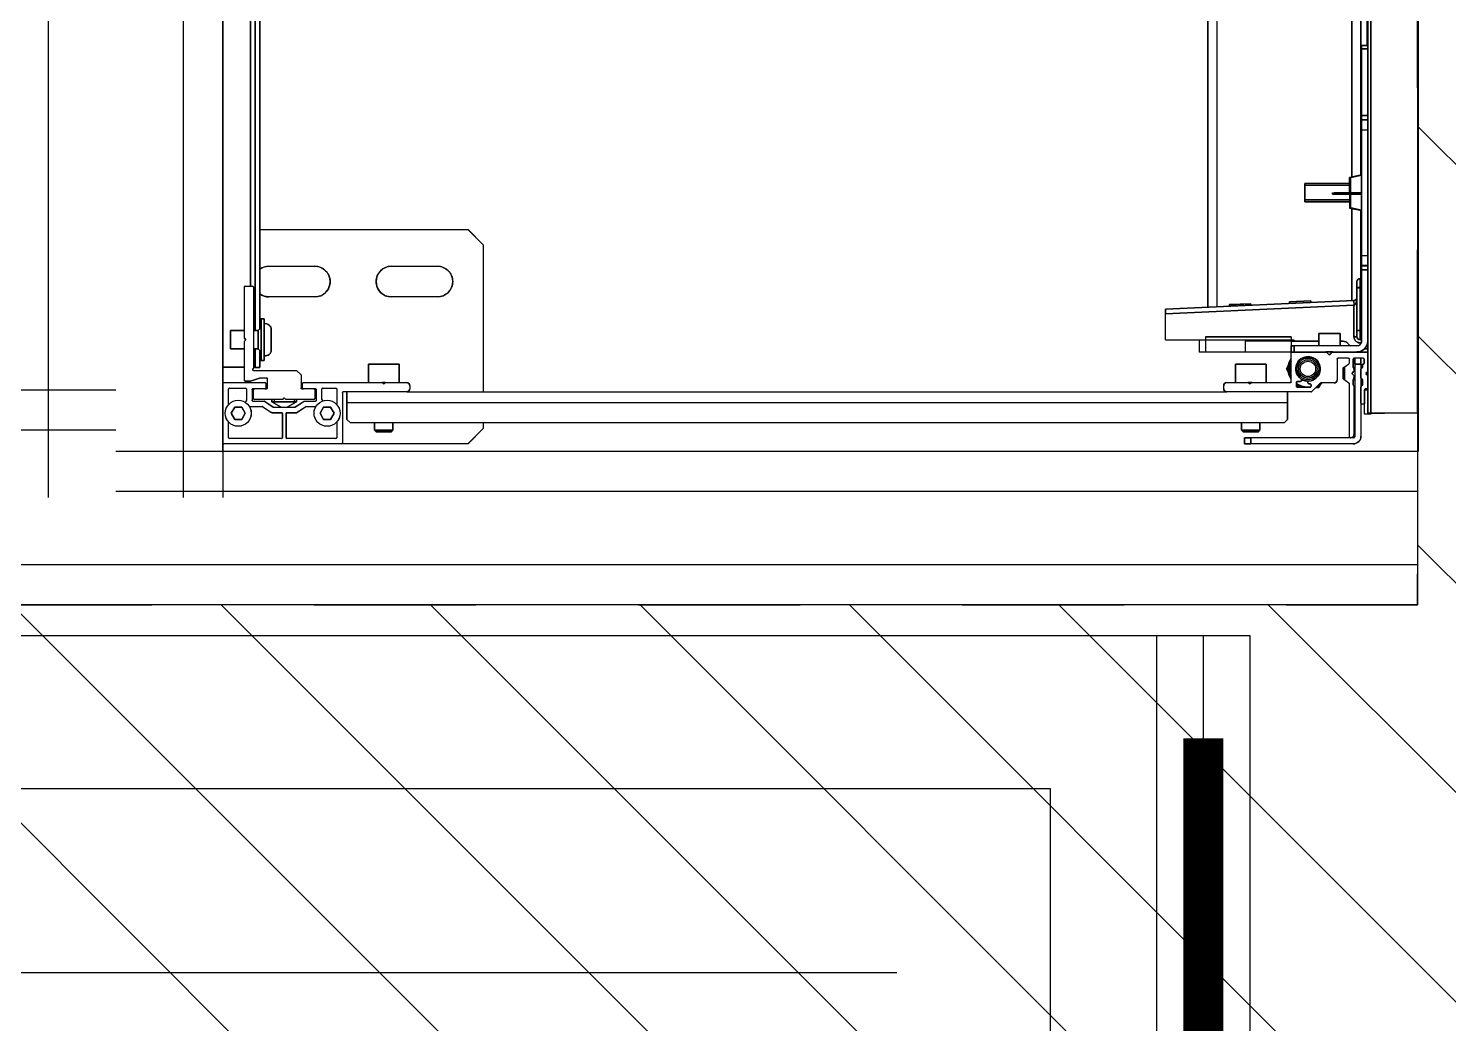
# Model space of a CAD drawing. Header units: centimetres. Extents: x -35664 to 50682, y -23001 to 23705.
# Drawn here: x 6848.62 to 6894.98, y 4381.72 to 4414.2 of the extents above; entities that cross this region are included whole.
import ezdxf

# ---------------------------------------------------------------- set-up
doc = ezdxf.new("R2010")
doc.units = ezdxf.units.CM
for name, pattern in [('ACAD_ISO02W100', [15, 12, -3]), ('Style de ligne -11', [0.347222, 0.20828, -0.138942]), ('VW-01', [0.41656, 0.20828, -0.20828])]:
    doc.linetypes.add(name, pattern=pattern)
for name, color, linetype in [('B aménagement intérieur', 252, 'Continuous'), ('B faience', 252, 'Style de ligne -11'), ('B GÈnÈral_Hatch', 252, 'Continuous'), ('B Général', 252, 'Continuous'), ('C ANNOTATIONS-prestations', 252, 'Continuous'), ('D SURFACES-shab', 252, 'Continuous'), ('F REMPLISSAGE-vert clair', 252, 'Continuous'), ('F REMPLISSAGE-vert foncé', 252, 'Continuous'), ('MTI900_Alu', 252, 'Continuous'), ('prlm-CHAUFF', 4, 'Continuous'), ('prlm-MOD', 64, 'Continuous')]:
    doc.layers.add(name, color=color, linetype=linetype)
doc.layers.add('prlm-ZEROPLOT', color=254, linetype='Continuous', plot=False)
doc.layers.get('prlm-CHAUFF').off()

# ---------------------------------------------------------------- blocks, each defined once
blk = doc.blocks.new('A 90.G 100_80')
at = {"layer": 'B Général', "linetype": 'Continuous'}
blk.add_line((48.52, 43.75), (48.52, -43.75), dxfattribs=at)
at = {"layer": 'B Général', "linetype": 'Continuous', "flags": 128}
blk.add_lwpolyline([(9.5, -45), (9.5, 45), (48.52, 45), (48.52, -45)], close=True, dxfattribs=at)
at = {"layer": 'C ANNOTATIONS-prestations'}
for p, q in [((46.87, 43.75), (46.87, -43.75)), ((46.97, -43.75), (46.97, 43.75)), ((9.5, 42.25), (9.5, -42.25)), ((10.55, 41.05), (10.55, -41.05)), ((10.7, 41), (10.7, -41)), ((10.4, 39.6), (10.4, -39.6)), ((46.35, -36.044), (46.35, 1.5)), ((46.65, 1.6), (46.65, -35.984)), ((46.85, 1.667), (46.85, -31.75)), ((41.65, -40.287), (41.65, 1.325)), ((41.95, -40.274), (41.95, 1.325)), ((46.67, -31.75), (46.67, -31.85)), ((46.87, -31.75), (46.67, -31.75)), ((46.67, -31.85), (46.67, -34.033)), ((46.67, -31.85), (46.87, -31.85)), ((46.87, -34.033), (46.67, -34.033)), ((46.67, -34.033), (46.67, -34.168)), ((46.67, -34.168), (46.67, -34.5)), ((46.67, -34.168), (46.87, -34.168)), ((46.67, -34.5), (46.67, -38.6)), ((46.67, -34.5), (46.87, -34.5)), ((46.32, -36.05), (46.67, -35.98)), ((46.32, -36.55), (46.32, -36.05)), ((44.82, -36.25), (44.82, -36.85)), ((44.82, -36.25), (46.32, -36.25)), ((46.32, -36.311), (44.82, -36.311)), ((45.911, -36.55), (45.775, -36.55)), ((45.775, -36.6), (45.775, -36.55)), ((45.911, -36.6), (45.775, -36.6)), ((46.67, -36.55), (45.911, -36.55)), ((45.911, -36.6), (45.911, -36.55)), ((46.67, -36.6), (45.911, -36.6)), ((46.32, -37.05), (46.32, -36.6)), ((46.32, -36.789), (44.82, -36.789)), ((46.32, -36.85), (44.82, -36.85)), ((46.67, -37.12), (46.32, -37.05)), ((46.35, -40.074), (46.35, -37.056)), ((46.65, -37.116), (46.65, -39.35)), ((10.7, -37.75), (17.5, -37.75)), ((17.5, -37.75), (18, -38.25)), ((18, -38.25), (18, -43.05)), ((46.67, -38.6), (46.67, -38.932)), ((46.67, -38.6), (46.87, -38.6)), ((46.67, -38.932), (46.67, -39.067)), ((46.87, -38.932), (46.67, -38.932)), ((11, -38.95), (12.5, -38.95)), ((15, -38.95), (16.5, -38.95)), ((46.67, -39.35), (46.62, -39.35)), ((46.62, -39.65), (46.62, -39.35)), ((46.67, -39.067), (46.67, -41.4)), ((46.67, -39.067), (46.87, -39.067)), ((10.2, -41.3), (10.2, -39.63)), ((10.23, -39.6), (10.47, -39.6)), ((10.5, -39.63), (10.5, -42.29)), ((46.52, -39.45), (46.52, -39.65)), ((46.52, -39.65), (46.52, -41.05)), ((46.62, -39.65), (46.52, -39.65)), ((46.62, -39.65), (46.67, -39.65)), ((46.62, -41.05), (46.62, -39.65)), ((12.5, -39.95), (11, -39.95)), ((16.5, -39.95), (15, -39.95)), ((46.413, -40.071), (40.27, -40.35)), ((40.27, -40.5), (46.42, -40.221)), ((43.056, -40.173), (42.354, -40.205)), ((42.357, -40.255), (42.354, -40.205)), ((43.056, -40.173), (43.058, -40.223)), ((45.018, -40.084), (44.316, -40.116)), ((44.319, -40.166), (44.316, -40.116)), ((45.018, -40.084), (45.02, -40.134)), ((46.425, -40.07), (46.413, -40.071)), ((46.413, -40.071), (46.42, -40.221)), ((46.42, -40.221), (46.425, -40.22)), ((46.42, -40.221), (46.42, -41.25)), ((10.7, -40.67), (10.75, -40.67)), ((10.75, -40.67), (10.75, -42.03)), ((10.75, -40.67), (10.85, -40.67)), ((10.85, -40.67), (10.85, -42.03)), ((40.27, -40.35), (40.27, -40.5)), ((40.27, -41.351), (40.27, -40.5)), ((9.75, -41.05), (9.75, -41.65)), ((9.75, -41.05), (10.2, -41.05)), ((10.5, -41.05), (10.65, -41.05)), ((10.65, -41.05), (10.75, -40.95)), ((10.65, -41.65), (10.65, -41.05)), ((11.08, -41.025), (11.08, -41.675)), ((41.57, -41.25), (44.37, -41.25)), ((41.57, -41.25), (41.57, -41.75)), ((44.37, -41.25), (44.37, -41.4)), ((45.27, -41.15), (45.97, -41.15)), ((45.27, -41.55), (45.27, -41.15)), ((45.97, -41.15), (45.97, -41.55)), ((46.42, -41.25), (46.52, -41.25)), ((46.52, -41.05), (46.52, -41.25)), ((46.62, -41.05), (46.52, -41.05)), ((46.67, -41.05), (46.62, -41.05)), ((46.62, -41.35), (46.62, -41.05)), ((10.2, -41.65), (9.75, -41.65)), ((10.25, -41.35), (10.2, -41.3)), ((10.2, -41.4), (10.25, -41.35)), ((10.2, -42.67), (10.2, -41.4)), ((10.65, -41.65), (10.5, -41.65)), ((10.55, -41.65), (10.55, -42.25)), ((10.75, -41.75), (10.65, -41.65)), ((10.7, -41.7), (10.7, -42.25)), ((44.47, -41.36), (40.27, -41.351)), ((41.37, -41.353), (41.37, -41.75)), ((42.87, -41.4), (42.87, -41.75)), ((44.37, -41.4), (42.87, -41.4)), ((44.37, -41.4), (44.37, -41.55)), ((44.37, -41.4), (45.27, -41.4)), ((44.37, -41.55), (44.37, -41.75)), ((44.47, -41.55), (44.37, -41.55)), ((44.472, -41.4), (44.47, -41.36)), ((46.52, -41.55), (44.47, -41.55)), ((44.47, -41.75), (44.47, -41.55)), ((45.97, -41.4), (46.067, -41.4)), ((46.62, -41.35), (46.67, -41.35)), ((46.765, -41.65), (46.87, -41.65)), ((10.75, -42.03), (10.7, -42.03)), ((10.85, -42.03), (10.75, -42.03)), ((14.25, -42.15), (15.25, -42.15)), ((14.25, -42.75), (14.25, -42.15)), ((15.25, -42.15), (15.25, -42.75)), ((41.37, -41.75), (41.57, -41.75)), ((41.57, -41.75), (42.87, -41.75)), ((42.55, -42.15), (43.55, -42.15)), ((42.55, -42.75), (42.55, -42.15)), ((42.87, -41.75), (44.37, -41.75)), ((43.55, -42.15), (43.55, -42.75)), ((44.37, -41.75), (44.4, -41.75)), ((44.37, -42.72), (44.37, -41.78)), ((44.4, -41.75), (45.508, -41.75)), ((45.114, -41.95), (44.726, -41.95)), ((45.732, -41.75), (45.508, -41.75)), ((45.529, -41.759), (45.599, -41.829)), ((45.641, -41.829), (45.711, -41.759)), ((45.732, -41.75), (46.84, -41.75)), ((45.87, -41.98), (45.87, -42.66)), ((46.24, -41.95), (45.9, -41.95)), ((46.133, -42.221), (46.257, -42.134)), ((46.27, -42.109), (46.27, -41.98)), ((46.4, -41.98), (46.4, -42.252)), ((46.72, -41.95), (46.43, -41.95)), ((46.45, -41.95), (46.45, -42.15)), ((46.45, -42.15), (46.45, -44.5)), ((46.45, -42.15), (46.65, -42.15)), ((46.65, -42.15), (46.65, -41.95)), ((46.65, -42.15), (46.65, -44.5)), ((46.7, -42.15), (46.7, -42.251)), ((46.72, -42.15), (46.7, -42.15)), ((46.75, -41.98), (46.75, -42.12)), ((46.84, -41.75), (46.87, -41.75)), ((9.5, -42.78), (9.5, -42.25)), ((10.2, -42.25), (9.5, -42.25)), ((10.695, -42.601), (10.405, -42.698)), ((10.55, -42.25), (10.5, -42.25)), ((10.5, -42.35), (11.9, -42.35)), ((10.55, -42.25), (10.7, -42.25)), ((10.92, -42.6), (10.705, -42.6)), ((10.95, -42.92), (10.95, -42.63)), ((11.9, -42.35), (12.05, -42.5)), ((12.05, -42.5), (12.05, -42.92)), ((44.278, -42.2), (44.22, -42.3)), ((44.22, -42.3), (44.278, -42.4)), ((46.07, -42.27), (46.09, -42.25)), ((46.07, -42.63), (46.07, -42.27)), ((46.07, -42.293), (46.12, -42.293)), ((46.07, -42.607), (46.12, -42.607)), ((46.09, -42.65), (46.07, -42.63)), ((46.09, -42.65), (46.09, -42.25)), ((46.09, -42.25), (46.12, -42.25)), ((46.12, -42.65), (46.09, -42.65)), ((46.12, -42.654), (46.12, -42.246)), ((46.371, -42.429), (46.411, -42.388)), ((46.411, -42.512), (46.371, -42.471)), ((46.4, -42.25), (46.45, -42.25)), ((46.4, -42.293), (46.45, -42.293)), ((46.4, -42.607), (46.45, -42.607)), ((46.45, -42.65), (46.4, -42.65)), ((46.42, -42.28), (46.42, -42.367)), ((46.42, -42.533), (46.42, -42.625)), ((46.65, -42.595), (46.65, -42.31)), ((46.661, -42.249), (46.7, -42.21)), ((46.661, -42.287), (46.661, -42.249)), ((46.661, -42.65), (46.661, -42.618)), ((46.7, -42.69), (46.661, -42.65)), ((46.821, -42.429), (46.87, -42.379)), ((46.87, -42.521), (46.821, -42.471)), ((46.835, -42.486), (46.835, -42.414)), ((9.5, -44.72), (9.5, -42.78)), ((9.53, -42.75), (10.87, -42.75)), ((9.68, -43.467), (9.68, -42.96)), ((9.71, -42.93), (10.24, -42.93)), ((10.395, -42.7), (10.23, -42.7)), ((10.27, -42.96), (10.27, -43.306)), ((10.45, -42.98), (10.45, -43.32)), ((10.87, -42.95), (10.48, -42.95)), ((10.5, -43.27), (10.5, -42.98)), ((10.87, -42.95), (10.92, -42.95)), ((10.9, -42.78), (10.9, -42.92)), ((12.08, -42.95), (12.13, -42.95)), ((12.1, -42.92), (12.1, -42.78)), ((12.13, -42.75), (14.7, -42.75)), ((12.52, -42.95), (12.13, -42.95)), ((12.5, -42.98), (12.5, -43.27)), ((12.55, -43.32), (12.55, -42.98)), ((12.73, -43.28), (12.73, -42.96)), ((12.76, -42.93), (13.19, -42.93)), ((13.22, -42.96), (13.22, -43.467)), ((13.4, -43.08), (13.4, -44.72)), ((15.5, -43.05), (13.43, -43.05)), ((13.55, -43.4), (13.55, -43.05)), ((14.7, -42.75), (14.729, -42.779)), ((14.7, -42.75), (14.8, -42.75)), ((14.771, -42.779), (14.8, -42.75)), ((14.8, -42.75), (15.5, -42.75)), ((15.5, -43.05), (42.27, -43.05)), ((15.6, -42.85), (15.6, -42.95)), ((42.17, -42.95), (42.17, -42.85)), ((42.27, -42.75), (42.958, -42.75)), ((45.028, -43.05), (42.27, -43.05)), ((42.958, -42.75), (43.082, -42.75)), ((42.979, -42.759), (42.999, -42.779)), ((43.041, -42.779), (43.061, -42.759)), ((43.082, -42.75), (44.34, -42.75)), ((44.25, -43.4), (44.25, -43.05)), ((44.54, -42.87), (44.54, -42.74)), ((44.54, -42.854), (44.566, -42.9)), ((44.57, -42.71), (44.68, -42.71)), ((44.99, -42.9), (44.57, -42.9)), ((44.71, -42.68), (44.71, -42.657)), ((44.92, -42.729), (44.92, -42.76)), ((44.95, -42.79), (44.99, -42.79)), ((45.02, -42.82), (45.02, -42.87)), ((45.321, -42.769), (45.049, -43.041)), ((45.184, -42.906), (45.27, -42.906)), ((45.27, -42.906), (45.328, -42.806)), ((45.77, -42.76), (45.342, -42.76)), ((46.257, -42.766), (46.133, -42.679)), ((46.27, -44.52), (46.27, -42.791)), ((46.4, -42.827), (46.4, -42.653)), ((46.42, -42.855), (46.42, -44.45)), ((46.65, -43.42), (46.65, -42.885)), ((46.7, -42.654), (46.7, -42.826)), ((46.77, -42.98), (46.77, -43.42)), ((46.77, -43.78), (46.77, -42.98)), ((46.77, -42.98), (46.87, -42.98)), ((46.84, -42.95), (46.8, -42.95)), ((9.885, -43.55), (9.769, -43.75)), ((10.115, -43.55), (9.885, -43.55)), ((10.231, -43.75), (10.115, -43.55)), ((10.364, -43.53), (10.786, -43.53)), ((10.48, -43.35), (10.841, -43.35)), ((11.45, -43.3), (10.53, -43.3)), ((10.803, -43.535), (11.088, -43.725)), ((10.858, -43.355), (11.142, -43.545)), ((11.1, -43.377), (11.1, -43.3)), ((11.1, -43.377), (11.9, -43.377)), ((11.4, -43.55), (11.1, -43.377)), ((11.159, -43.55), (11.841, -43.55)), ((11.177, -43.3), (11.177, -43.421)), ((11.45, -43.3), (11.5, -43.25)), ((11.5, -43.25), (11.55, -43.3)), ((12.47, -43.3), (11.55, -43.3)), ((11.9, -43.377), (11.6, -43.55)), ((11.823, -43.3), (11.823, -43.421)), ((11.858, -43.545), (12.15, -43.35)), ((11.9, -43.3), (11.9, -43.377)), ((11.904, -43.73), (12.197, -43.535)), ((12.15, -43.35), (12.52, -43.35)), ((12.214, -43.53), (12.536, -43.53)), ((12.785, -43.55), (12.669, -43.75)), ((13.015, -43.55), (12.785, -43.55)), ((13.131, -43.75), (13.015, -43.55)), ((13.55, -43.4), (44.25, -43.4)), ((13.55, -43.95), (13.55, -43.4)), ((44.25, -43.95), (44.25, -43.4)), ((46.74, -43.45), (46.68, -43.45)), ((9.68, -44.54), (9.68, -44.033)), ((9.769, -43.75), (9.885, -43.95)), ((9.885, -43.95), (10.115, -43.95)), ((10.115, -43.95), (10.231, -43.75)), ((11.105, -43.73), (11.41, -43.73)), ((11.44, -44.54), (11.44, -43.76)), ((11.56, -43.76), (11.56, -44.54)), ((11.59, -43.73), (11.904, -43.73)), ((12.669, -43.75), (12.785, -43.95)), ((12.785, -43.95), (13.015, -43.95)), ((13.015, -43.95), (13.131, -43.75)), ((13.22, -44.033), (13.22, -44.54)), ((13.65, -44.05), (13.55, -43.95)), ((44.25, -43.95), (44.15, -44.05)), ((46.97, -43.78), (46.77, -43.78)), ((46.87, -43.75), (46.97, -43.75)), ((46.97, -43.75), (46.97, -43.78)), ((47.42, -43.75), (46.97, -43.75)), ((48.52, -43.75), (47.42, -43.75)), ((13.65, -44.05), (44.15, -44.05)), ((14.45, -44.3), (14.45, -44.05)), ((14.45, -44.3), (15.05, -44.3)), ((14.5, -44.35), (14.45, -44.3)), ((15, -44.35), (14.5, -44.35)), ((15.05, -44.3), (15, -44.35)), ((15.05, -44.05), (15.05, -44.3)), ((18, -44.25), (17.5, -44.75)), ((18, -44.05), (18, -44.25)), ((42.75, -44.3), (42.75, -44.05)), ((42.75, -44.3), (43.35, -44.3)), ((42.8, -44.35), (42.75, -44.3)), ((43.3, -44.35), (42.8, -44.35)), ((43.35, -44.3), (43.3, -44.35)), ((43.35, -44.05), (43.35, -44.3)), ((9.5, -44.75), (9.5, -44.72)), ((9.53, -44.75), (9.5, -44.75)), ((13.37, -44.75), (9.53, -44.75)), ((11.41, -44.57), (9.71, -44.57)), ((13.19, -44.57), (11.59, -44.57)), ((17.5, -44.75), (13.37, -44.75)), ((43.05, -44.55), (42.85, -44.55)), ((42.85, -44.55), (42.85, -44.75)), ((42.85, -44.75), (43.05, -44.75)), ((46.4, -44.55), (43.05, -44.55)), ((43.05, -44.75), (43.05, -44.55)), ((46.4, -44.75), (43.05, -44.75)), ((46.32, -44.55), (46.3, -44.55))]:
    blk.add_line(p, q, dxfattribs=at)
at = {"layer": 'C ANNOTATIONS-prestations', "flags": 128}
for points in [[(10.7, -39.05, -0.080612), (10.842, -38.976, -0.080612), (11, -38.95)], [(12.5, -38.95, -0.414214), (13, -39.45, -0.414214), (12.5, -39.95)], [(15, -39.95, -0.414214), (14.5, -39.45, -0.414214), (15, -38.95)], [(16.5, -38.95, -0.414214), (17, -39.45, -0.414214), (16.5, -39.95)], [(46.52, -39.45, -0.198912), (46.549, -39.379, -0.198912), (46.62, -39.35)], [(10.2, -39.63, -0.198912), (10.209, -39.609, -0.198912), (10.23, -39.6)], [(10.47, -39.6, -0.198912), (10.491, -39.609, -0.198912), (10.5, -39.63)], [(11, -39.95, -0.080612), (10.842, -39.924, -0.080612), (10.7, -39.85)], [(46.52, -39.97, -0.193016), (46.492, -40.039, -0.193016), (46.425, -40.07)], [(10.85, -40.827, -0.218554), (11.01, -40.873, -0.218554), (11.08, -41.025)], [(10.85, -40.826, -0.003145), (10.853, -40.826, -0.003145), (10.855, -40.826)], [(46.663, -41.445, -0.227222), (46.495, -41.406, -0.227222), (46.42, -41.25)], [(46.62, -41.35, -0.198912), (46.549, -41.321, -0.198912), (46.52, -41.25)], [(11.08, -41.675, -0.218554), (11.01, -41.827, -0.218554), (10.85, -41.873)], [(46.067, -41.4, -0.109774), (46.151, -41.419, -0.109774), (46.22, -41.472)], [(46.302, -41.55, -0.028434), (46.259, -41.513, -0.028434), (46.22, -41.472)], [(46.87, -41.4, -0.198912), (46.767, -41.647, -0.198912), (46.52, -41.75)], [(46.67, -41.4, -0.198912), (46.626, -41.506, -0.198912), (46.52, -41.55)], [(10.855, -41.873, -0.003145), (10.853, -41.874, -0.003145), (10.85, -41.874)], [(44.37, -42.646, -0.14145), (44.27, -42.3, -0.14145), (44.37, -41.954)], [(44.37, -42.54, -0.103148), (44.32, -42.3, -0.103148), (44.37, -42.06)], [(44.37, -41.78, -0.198912), (44.379, -41.759, -0.198912), (44.4, -41.75)], [(44.697, -42.632, -0.366532), (44.556, -42.134, -0.366532), (45.023, -41.913, -0.366532), (45.318, -42.338, -0.366532), (44.948, -42.699)], [(45.508, -41.75, -0.098491), (45.519, -41.752, -0.098491), (45.529, -41.759)], [(45.641, -41.829, -0.198912), (45.62, -41.837, -0.198912), (45.599, -41.829)], [(45.711, -41.759, -0.098491), (45.721, -41.752, -0.098491), (45.732, -41.75)], [(45.87, -41.98, -0.198912), (45.879, -41.959, -0.198912), (45.9, -41.95)], [(46.24, -41.95, -0.198912), (46.261, -41.959, -0.198912), (46.27, -41.98)], [(46.27, -42.109, -0.120588), (46.267, -42.123, -0.120588), (46.257, -42.134)], [(46.4, -41.98, -0.198912), (46.409, -41.959, -0.198912), (46.43, -41.95)], [(46.72, -41.95, -0.198912), (46.741, -41.959, -0.198912), (46.75, -41.98)], [(46.75, -42.12, -0.198912), (46.741, -42.141, -0.198912), (46.72, -42.15)], [(46.84, -41.75, -0.198912), (46.861, -41.759, -0.198912), (46.87, -41.78)], [(10.5, -42.35, -0.414214), (10.47, -42.32, -0.414214), (10.5, -42.29)], [(10.695, -42.601, -0.040241), (10.7, -42.6, -0.040241), (10.705, -42.6)], [(10.92, -42.6, -0.198912), (10.941, -42.609, -0.198912), (10.95, -42.63)], [(44.697, -42.632, -0.122946), (44.706, -42.643, -0.122946), (44.71, -42.657)], [(44.92, -42.7, -0.074153), (44.803, -42.683, -0.074153), (44.697, -42.632)], [(46.12, -42.246, -0.120588), (46.123, -42.232, -0.120588), (46.133, -42.221)], [(46.371, -42.471, -0.198912), (46.362, -42.45, -0.198912), (46.371, -42.429)], [(46.42, -42.28, -0.155096), (46.406, -42.269, -0.155096), (46.4, -42.252)], [(46.4, -42.653, -0.155096), (46.406, -42.636, -0.155096), (46.42, -42.625)], [(46.42, -42.367, -0.098491), (46.418, -42.378, -0.098491), (46.411, -42.388)], [(46.411, -42.512, -0.098491), (46.418, -42.522, -0.098491), (46.42, -42.533)], [(46.661, -42.249, -0.013224), (46.655, -42.25, -0.013224), (46.65, -42.25)], [(46.65, -42.31, -0.17724), (46.657, -42.291, -0.17724), (46.675, -42.28)], [(46.675, -42.625, -0.17724), (46.657, -42.614, -0.17724), (46.65, -42.595)], [(46.65, -42.65, -0.013224), (46.655, -42.65, -0.013224), (46.661, -42.65)], [(46.7, -42.251, -0.17724), (46.693, -42.27, -0.17724), (46.675, -42.28)], [(46.675, -42.625, -0.17724), (46.693, -42.635, -0.17724), (46.7, -42.654)], [(46.821, -42.471, -0.198912), (46.812, -42.45, -0.198912), (46.821, -42.429)], [(9.5, -42.78, -0.198912), (9.509, -42.759, -0.198912), (9.53, -42.75)], [(9.68, -42.96, -0.198912), (9.689, -42.939, -0.198912), (9.71, -42.93)], [(10.23, -42.7, -0.198912), (10.209, -42.691, -0.198912), (10.2, -42.67)], [(10.24, -42.93, -0.198912), (10.261, -42.939, -0.198912), (10.27, -42.96)], [(10.405, -42.698, -0.040241), (10.4, -42.7, -0.040241), (10.395, -42.7)], [(10.45, -42.98, -0.198912), (10.459, -42.959, -0.198912), (10.48, -42.95)], [(10.5, -42.98, -0.198912), (10.509, -42.959, -0.198912), (10.53, -42.95)], [(10.87, -42.75, -0.198912), (10.891, -42.759, -0.198912), (10.9, -42.78)], [(10.9, -42.92, -0.198912), (10.891, -42.941, -0.198912), (10.87, -42.95)], [(10.95, -42.92, -0.198912), (10.941, -42.941, -0.198912), (10.92, -42.95)], [(12.08, -42.95, -0.198912), (12.059, -42.941, -0.198912), (12.05, -42.92)], [(12.1, -42.78, -0.198912), (12.109, -42.759, -0.198912), (12.13, -42.75)], [(12.13, -42.95, -0.198912), (12.109, -42.941, -0.198912), (12.1, -42.92)], [(12.47, -42.95, -0.198912), (12.491, -42.959, -0.198912), (12.5, -42.98)], [(12.52, -42.95, -0.198912), (12.541, -42.959, -0.198912), (12.55, -42.98)], [(12.73, -42.96, -0.198912), (12.739, -42.939, -0.198912), (12.76, -42.93)], [(13.19, -42.93, -0.198912), (13.211, -42.939, -0.198912), (13.22, -42.96)], [(13.4, -43.08, -0.198912), (13.409, -43.059, -0.198912), (13.43, -43.05)], [(14.771, -42.779, -0.198912), (14.75, -42.787, -0.198912), (14.729, -42.779)], [(15.5, -42.75, -0.198912), (15.571, -42.779, -0.198912), (15.6, -42.85)], [(15.6, -42.95, -0.198912), (15.571, -43.021, -0.198912), (15.5, -43.05)], [(42.17, -42.85, -0.198912), (42.199, -42.779, -0.198912), (42.27, -42.75)], [(42.27, -43.05, -0.198912), (42.199, -43.021, -0.198912), (42.17, -42.95)], [(42.958, -42.75, -0.098491), (42.969, -42.752, -0.098491), (42.979, -42.759)], [(43.041, -42.779, -0.198912), (43.02, -42.787, -0.198912), (42.999, -42.779)], [(43.061, -42.759, -0.098491), (43.071, -42.752, -0.098491), (43.082, -42.75)], [(44.37, -42.72, -0.198912), (44.361, -42.741, -0.198912), (44.34, -42.75)], [(44.54, -42.74, -0.198912), (44.549, -42.719, -0.198912), (44.57, -42.71)], [(44.92, -42.9, -0.085942), (44.718, -42.865, -0.085942), (44.54, -42.764)], [(44.67, -42.9, -0.02871), (44.603, -42.867, -0.02871), (44.54, -42.827)], [(44.57, -42.9, -0.198912), (44.549, -42.891, -0.198912), (44.54, -42.87)], [(44.71, -42.68, -0.198912), (44.701, -42.701, -0.198912), (44.68, -42.71)], [(44.92, -42.729, -0.189855), (44.928, -42.708, -0.189855), (44.948, -42.699)], [(44.948, -42.699, -0.008728), (44.934, -42.7, -0.008728), (44.92, -42.7)], [(44.95, -42.79, -0.198912), (44.929, -42.781, -0.198912), (44.92, -42.76)], [(45.009, -42.893, -0.018566), (44.965, -42.898, -0.018566), (44.92, -42.9)], [(44.99, -42.79, -0.198912), (45.011, -42.799, -0.198912), (45.02, -42.82)], [(45.02, -42.87, -0.198912), (45.011, -42.891, -0.198912), (44.99, -42.9)], [(45.049, -43.041, -0.098491), (45.039, -43.048, -0.098491), (45.028, -43.05)], [(45.379, -42.76, -0.041018), (45.298, -42.829, -0.041018), (45.207, -42.883)], [(45.321, -42.769, -0.098491), (45.331, -42.762, -0.098491), (45.342, -42.76)], [(45.87, -42.66, -0.198912), (45.841, -42.731, -0.198912), (45.77, -42.76)], [(46.133, -42.679, -0.120588), (46.123, -42.668, -0.120588), (46.12, -42.654)], [(46.257, -42.766, -0.120588), (46.267, -42.777, -0.120588), (46.27, -42.791)], [(46.42, -42.855, -0.155096), (46.406, -42.844, -0.155096), (46.4, -42.827)], [(46.65, -42.885, -0.17724), (46.657, -42.866, -0.17724), (46.675, -42.855)], [(46.7, -42.826, -0.17724), (46.693, -42.845, -0.17724), (46.675, -42.855)], [(46.77, -42.98, -0.198912), (46.779, -42.959, -0.198912), (46.8, -42.95)], [(46.87, -42.92, -0.198912), (46.861, -42.941, -0.198912), (46.84, -42.95)], [(9.68, -43.47, -0.01196), (9.68, -43.469, -0.01196), (9.68, -43.467)], [(10.27, -43.306, -0.123554), (10.258, -43.354, -0.123554), (10.225, -43.39)], [(10.48, -43.35, -0.198912), (10.459, -43.341, -0.198912), (10.45, -43.32)], [(10.53, -43.3, -0.198912), (10.509, -43.291, -0.198912), (10.5, -43.27)], [(10.786, -43.53, -0.073633), (10.795, -43.531, -0.073633), (10.803, -43.535)], [(10.841, -43.35, -0.073633), (10.85, -43.351, -0.073633), (10.858, -43.355)], [(11.159, -43.55, -0.073633), (11.15, -43.549, -0.073633), (11.142, -43.545)], [(11.858, -43.545, -0.073633), (11.85, -43.549, -0.073633), (11.841, -43.55)], [(12.197, -43.535, -0.073633), (12.205, -43.531, -0.073633), (12.214, -43.53)], [(12.5, -43.27, -0.198912), (12.491, -43.291, -0.198912), (12.47, -43.3)], [(12.55, -43.32, -0.198912), (12.541, -43.341, -0.198912), (12.52, -43.35)], [(12.758, -43.349, -0.095961), (12.737, -43.317, -0.095961), (12.73, -43.28)], [(13.22, -43.467, -0.01196), (13.22, -43.469, -0.01196), (13.22, -43.47)], [(46.68, -43.45, -0.198912), (46.659, -43.441, -0.198912), (46.65, -43.42)], [(46.77, -43.42, -0.198912), (46.761, -43.441, -0.198912), (46.74, -43.45)], [(9.68, -44.033, -0.01196), (9.68, -44.031, -0.01196), (9.68, -44.03)], [(11.105, -43.73, -0.073633), (11.096, -43.729, -0.073633), (11.088, -43.725)], [(11.41, -43.73, -0.198912), (11.431, -43.739, -0.198912), (11.44, -43.76)], [(11.56, -43.76, -0.198912), (11.569, -43.739, -0.198912), (11.59, -43.73)], [(13.22, -44.03, -0.01196), (13.22, -44.031, -0.01196), (13.22, -44.033)], [(46.42, -44.45, -0.198912), (46.391, -44.521, -0.198912), (46.32, -44.55)], [(46.65, -44.5, -0.198912), (46.577, -44.677, -0.198912), (46.4, -44.75)], [(46.45, -44.5, -0.198912), (46.435, -44.535, -0.198912), (46.4, -44.55)], [(9.53, -44.75, -0.198912), (9.509, -44.741, -0.198912), (9.5, -44.72)], [(9.71, -44.57, -0.198912), (9.689, -44.561, -0.198912), (9.68, -44.54)], [(11.44, -44.54, -0.198912), (11.431, -44.561, -0.198912), (11.41, -44.57)], [(11.59, -44.57, -0.198912), (11.569, -44.561, -0.198912), (11.56, -44.54)], [(13.22, -44.54, -0.198912), (13.211, -44.561, -0.198912), (13.19, -44.57)], [(13.4, -44.72, -0.198912), (13.391, -44.741, -0.198912), (13.37, -44.75)], [(46.3, -44.55, -0.198912), (46.279, -44.541, -0.198912), (46.27, -44.52)]]:
    blk.add_lwpolyline(points, format="xyb", dxfattribs=at)
at = {"layer": 'C ANNOTATIONS-prestations'}
for centre, radius in [((44.92, -42.3), 0.35), ((44.92, -42.3), 0.3), ((44.92, -42.3), 0.25), ((10, -43.75), 0.425), ((12.9, -43.75), 0.425)]:
    blk.add_circle(centre, radius, dxfattribs=at)
for points, knots in [([(46.425, -40.22), (46.423, -40.181), (46.422, -40.129), (46.422, -40.102), (46.422, -40.083), (46.423, -40.074), (46.424, -40.072), (46.424, -40.07), (46.424, -40.07), (46.424, -40.07), (46.425, -40.07)], [0, 0, 0, 1, 2, 3, 4, 5, 6, 7, 7, 8, 8, 8]), ([(46.52, -39.97), (46.52, -40.004), (46.513, -40.068), (46.501, -40.117), (46.491, -40.146), (46.48, -40.171), (46.467, -40.191), (46.457, -40.203), (46.447, -40.212), (46.433, -40.219), (46.426, -40.22), (46.425, -40.22), (46.425, -40.22)], [0, 0, 0, 1, 2, 3, 4, 5, 6, 7, 8, 9, 9, 10, 10, 10])]:
    blk.add_open_spline(points, degree=2, knots=knots, dxfattribs=at)
blk = doc.blocks.new('A 90.Bac douche 80.80')
at = {"layer": 'B faience', "lineweight": 18, "flags": 128}
blk.add_lwpolyline([(-41, -40), (40, -40), (40, 41)], dxfattribs=at)
at = {"layer": 'B Général', "linetype": 'Continuous'}
blk.add_line((24.464, -28), (-31, -28), dxfattribs=at)
at = {"layer": 'B Général', "linetype": 'Continuous', "flags": 128}
for points in [[(-41, 41), (39, 41), (39, -39), (-41, -39)], [(-36, 36), (34, 36), (34, -34), (-36, -34)]]:
    blk.add_lwpolyline(points, close=True, dxfattribs=at)
blk = doc.blocks.new('A 90.T4 A13_A14 Haut (2D)')
at = {"layer": 'B GÈnÈral_Hatch', "linetype": 'Continuous'}
h = blk.add_hatch(dxfattribs=at)
h.set_pattern_fill('F_P__SOFFITE', color=256, style=0, pattern_type=2)
h.set_pattern_definition([(45, (0, 0.2205), (-3.52778, 3.30729), [])])
h.paths.add_polyline_path([(-122.301, 43.444), (-122.301, 288.444), (-396.91, 288.444), (-396.91, 193.444), (-308.91, 193.444), (-308.91, 98.444), (-202.301, 98.444), (-202.301, 43.444)])
at = {"layer": 'B Général', "linetype": 'Continuous'}
for p, q in [((-351.41, 193.444), (-396.91, 193.444)), ((-308.909, 193.444), (-351.41, 193.444)), ((-308.909, 193.444), (-308.909, 188.444)), ((-347.91, 93.444), (-347.91, 189.944)), ((-308.909, 188.444), (-351.41, 188.444)), ((-351.41, 186.444), (-396.91, 186.444))]:
    blk.add_line(p, q, dxfattribs=at)
at = {"layer": 'B Général', "linetype": 'VW-01', "ltscale": 25.4, "flags": 128}
blk.add_lwpolyline([(-122.301, 43.444), (-122.301, 288.444), (-396.91, 288.444), (-396.91, 193.444), (-308.91, 193.444), (-308.91, 98.444), (-202.301, 98.444), (-202.301, 43.444)], close=True, dxfattribs=at)
at = {"layer": 'D SURFACES-shab', "lineweight": 18, "flags": 128}
blk.add_lwpolyline([(-122.301, 43.444), (-122.301, 288.444), (-396.91, 288.444), (-396.91, 193.444), (-308.91, 193.444), (-308.91, 98.444), (-202.301, 98.444), (-202.301, 43.444)], close=True, dxfattribs=at)
at = {"layer": 'F REMPLISSAGE-vert clair'}
for p, q in [((-351.41, 192.144), (-396.91, 192.144)), ((-308.909, 192.144), (-351.41, 192.144)), ((-353.61, 99.144), (-353.61, 189.944)), ((-308.909, 189.744), (-351.41, 189.744)), ((-349.21, 94.744), (-349.21, 189.944)), ((-351.41, 187.744), (-396.91, 187.744))]:
    blk.add_line(p, q, dxfattribs=at)
at = {"layer": 'F REMPLISSAGE-vert foncé', "linetype": 'Continuous'}
for p, q in [((-351.41, 193.444), (-396.91, 193.444)), ((-308.909, 193.444), (-351.41, 193.444)), ((-347.91, 93.444), (-347.91, 189.944)), ((-308.909, 188.444), (-351.41, 188.444)), ((-351.41, 186.444), (-396.91, 186.444))]:
    blk.add_line(p, q, dxfattribs=at)
at = {"layer": 'F REMPLISSAGE-vert foncé'}
for p, q in [((-351.41, 192.144), (-396.91, 192.144)), ((-308.909, 192.144), (-351.41, 192.144)), ((-353.61, 99.144), (-353.61, 189.944)), ((-308.909, 189.744), (-351.41, 189.744)), ((-349.21, 94.744), (-349.21, 189.944)), ((-351.41, 187.744), (-396.91, 187.744))]:
    blk.add_line(p, q, dxfattribs=at)
at = {"layer": 'B aménagement intérieur', "xscale": -1, "rotation": 179.9999609465269}
blk.add_blockref('A 90.G 100_80', (-357.41, 143.444), dxfattribs=at)
at = {"layer": 'B Général', "xscale": -1}
blk.add_blockref('A 90.Bac douche 80.80', (-356.91, 233.444), dxfattribs=at)
blk = doc.blocks.new('xi.dchrob')
at = {"layer": 'prlm-ZEROPLOT', "color": 253, "linetype": 'ACAD_ISO02W100', "ltscale": 5}
for radius in [180, 120]:
    blk.add_circle((13.375, 0), radius, dxfattribs=at)
blk = doc.blocks.new('A 90.MTI900_Alu_390')
at = {"layer": 'MTI900_Alu', "color": 1, "linetype": 'Continuous'}
for p, q in [((-4.475, 0), (-4.472, 0)), ((-4.475, -0.003), (-4.475, 0)), ((-4.472, 0), (-4.278, 0)), ((-4.278, 0), (-4.225, 0)), ((-4.225, 0), (4.225, 0)), ((-4.225, -0.07), (-4.225, 0)), ((-4.475, -0.387), (-4.475, -0.003)), ((-4.457, -0.191), (-4.457, -0.021)), ((-4.454, -0.018), (-4.4033, -0.018)), ((-4.395, -0.0385), (-4.375, -0.0269)), ((-4.395, -0.0615), (-4.395, -0.0385)), ((-4.375, -0.0269), (-4.355, -0.0385)), ((-4.355, -0.0385), (-4.355, -0.0615)), ((-4.3467, -0.018), (-4.296, -0.018)), ((-4.293, -0.021), (-4.293, -0.074)), ((-4.275, -0.003), (-4.275, -0.137)), ((-4.165, -0.025), (-4.105, -0.025)), ((-4.165, -0.025), (-4.165, -0.07)), ((-4.105, -0.07), (-4.105, -0.025)), ((-4.375, -0.0731), (-4.395, -0.0615)), ((-4.355, -0.0615), (-4.375, -0.0731)), ((-4.353, -0.0864), (-4.353, -0.1286)), ((-4.296, -0.077), (-4.3306, -0.077)), ((-4.27, -0.073), (-4.27, -0.0895)), ((-4.2698, -0.0905), (-4.2602, -0.1195)), ((-4.267, -0.07), (-4.14, -0.07)), ((-4.135, -0.075), (-4.14, -0.07)), ((-4.13, -0.07), (-4.135, -0.075)), ((-4.13, -0.07), (-3.963, -0.07)), ((-3.96, -0.073), (-3.96, -0.097)), ((-3.96, -0.09), (3.96, -0.09)), ((-4.3535, -0.1303), (-4.3725, -0.1588)), ((-4.3355, -0.1358), (-4.3545, -0.1642)), ((-4.335, -0.098), (-4.335, -0.1341)), ((-4.298, -0.095), (-4.332, -0.095)), ((-4.33, -0.195), (-4.33, -0.103)), ((-4.327, -0.1), (-4.298, -0.1)), ((-4.295, -0.137), (-4.295, -0.098)), ((-4.295, -0.137), (-4.295, -0.142)), ((-4.26, -0.142), (-4.26, -0.1205)), ((-4.235, -0.1), (-4.235, -0.24)), ((-3.963, -0.1), (-4.229, -0.1)), ((-4.225, -0.105), (-4.225, -0.1)), ((-4.225, -0.105), (-4.165, -0.105)), ((-4.225, -0.105), (-4.225, -0.12)), ((-4.225, -0.12), (-4.17, -0.12)), ((-4.203, -0.12), (-4.203, -0.125)), ((-4.203, -0.125), (-4.067, -0.125)), ((-4.203, -0.125), (-4.203, -0.135)), ((-4.203, -0.135), (-4.067, -0.135)), ((-4.165, -0.115), (-4.175, -0.125)), ((-4.165, -0.1), (-4.165, -0.115)), ((-4.105, -0.115), (-4.165, -0.115)), ((-4.105, -0.115), (-4.105, -0.1)), ((-4.105, -0.105), (4.105, -0.105)), ((-4.095, -0.125), (-4.105, -0.115)), ((-4.1, -0.12), (4.1, -0.12)), ((-4.067, -0.125), (-4.067, -0.12)), ((-4.067, -0.135), (-4.067, -0.125)), ((-3.775, -0.12), (-3.775, -0.8)), ((-4.373, -0.1605), (-4.373, -0.191)), ((-4.3377, -0.16), (-4.355, -0.19)), ((-4.355, -0.1659), (-4.355, -0.2341)), ((-4.33, -0.1677), (-4.3421, -0.1677)), ((-4.3377, -0.24), (-4.3377, -0.16)), ((-4.33, -0.16), (-4.3377, -0.16)), ((-4.278, -0.14), (-4.292, -0.14)), ((-4.292, -0.145), (-4.263, -0.145)), ((-4.1675, -0.158), (-4.1025, -0.158)), ((-3.995, -0.3), (-3.995, -0.15)), ((-3.895, -0.15), (-3.895, -0.3)), ((-4.457, -0.369), (-4.457, -0.209)), ((-4.376, -0.194), (-4.454, -0.194)), ((-4.454, -0.206), (-4.376, -0.206)), ((-4.373, -0.209), (-4.373, -0.2404)), ((-4.355, -0.21), (-4.3377, -0.24)), ((-4.325, -0.2), (-4.33, -0.195)), ((-4.33, -0.205), (-4.325, -0.2)), ((-4.33, -0.297), (-4.33, -0.205)), ((-4.373, -0.2404), (-4.3535, -0.2697)), ((-4.3545, -0.2358), (-4.335, -0.265)), ((-4.353, -0.2714), (-4.353, -0.3036)), ((-4.33, -0.2323), (-4.3421, -0.2323)), ((-4.3377, -0.24), (-4.33, -0.24)), ((-4.335, -0.265), (-4.335, -0.302)), ((-4.295, -0.258), (-4.295, -0.263)), ((-4.295, -0.302), (-4.295, -0.263)), ((-4.25, -0.255), (-4.292, -0.255)), ((-4.292, -0.26), (-4.278, -0.26)), ((-4.275, -0.263), (-4.275, -0.52)), ((-4.25, -0.255), (-4.235, -0.24)), ((-4.395, -0.3285), (-4.375, -0.3169)), ((-4.375, -0.3169), (-4.355, -0.3285)), ((-4.332, -0.305), (-4.298, -0.305)), ((-4.328, -0.323), (-4.296, -0.323)), ((-4.298, -0.3), (-4.327, -0.3)), ((-4.395, -0.3515), (-4.395, -0.3285)), ((-4.375, -0.3631), (-4.395, -0.3515)), ((-4.355, -0.3515), (-4.375, -0.3631)), ((-4.355, -0.3285), (-4.355, -0.3515)), ((-4.293, -0.326), (-4.293, -0.369)), ((-4.475, -0.8), (-4.475, -0.387)), ((-4.308, -0.39), (-4.472, -0.39)), ((-4.4033, -0.372), (-4.454, -0.372)), ((-4.395, -0.405), (-4.405, -0.415)), ((-4.405, -0.415), (-4.405, -3.465)), ((-4.34, -0.405), (-4.395, -0.405)), ((-4.296, -0.372), (-4.3467, -0.372)), ((-4.305, -0.405), (-4.34, -0.405)), ((-4.34, -0.405), (-4.34, -3.475)), ((-4.305, -0.6), (-4.305, -0.393)), ((-4.43, -0.495), (-4.435, -0.5)), ((-4.435, -0.5), (-4.435, -0.55)), ((-4.43, -0.555), (-4.43, -0.495)), ((-4.405, -0.495), (-4.43, -0.495)), ((-4.215, -0.475), (-4.275, -0.475)), ((-4.215, -0.575), (-4.215, -0.475)), ((-4.435, -0.55), (-4.43, -0.555)), ((-4.43, -0.555), (-4.405, -0.555)), ((-4.275, -0.52), (-4.2779, -0.5229)), ((-4.2779, -0.5271), (-4.275, -0.53)), ((-4.275, -0.53), (-4.275, -0.52)), ((-4.275, -0.53), (-4.275, -0.6)), ((-3.995, -0.7), (-3.995, -0.55)), ((-3.895, -0.55), (-3.895, -0.7)), ((-4.305, -0.6), (-4.305, -3.277)), ((-4.275, -0.575), (-4.215, -0.575)), ((-4.285, -0.61), (-4.295, -0.61)), ((-4.425, -0.85), (-4.475, -0.8)), ((-3.775, -0.8), (-3.825, -0.85)), ((-4.405, -0.85), (-4.425, -0.85)), ((-3.825, -0.85), (-4.305, -0.85)), ((-4.1351, -3.077), (-4.136, -3.497)), ((-4.1351, -3.077), (-4.05, -3.077)), ((-4.0221, -3.692), (-4.05, -3.077)), ((-4.05, -3.077), (-4.035, -3.077)), ((-4.035, -3.077), (-4.0071, -3.6913)), ((-4.175, -3.207), (-4.175, -3.187)), ((-4.1353, -3.187), (-4.175, -3.187)), ((-4.175, -3.337), (-4.175, -3.207)), ((-4.125, -3.207), (-4.175, -3.207)), ((-4.125, -3.487), (-4.125, -3.207)), ((-0.2775, -3.215), (-4.0287, -3.215)), ((-0.2775, -3.245), (-4.0274, -3.245)), ((-4.305, -3.5528), (-4.305, -3.277)), ((-4.295, -3.267), (-4.285, -3.267)), ((-4.275, -3.277), (-4.275, -3.3458)), ((-4.0205, -3.2854), (-4.0255, -3.2857)), ((-4.0205, -3.2854), (-4.0173, -3.3556)), ((-4.475, -3.355), (-4.475, -3.335)), ((-4.475, -3.335), (-4.455, -3.335)), ((-4.455, -3.335), (-4.455, -3.355)), ((-4.43, -3.325), (-4.435, -3.33)), ((-4.435, -3.33), (-4.435, -3.38)), ((-4.43, -3.385), (-4.43, -3.325)), ((-4.405, -3.325), (-4.43, -3.325)), ((-4.215, -3.305), (-4.275, -3.305)), ((-4.215, -3.405), (-4.215, -3.305)), ((-4.175, -3.487), (-4.175, -3.337)), ((-4.14, -3.337), (-4.175, -3.337)), ((-4.14, -3.487), (-4.14, -3.337)), ((-4.475, -3.69), (-4.475, -3.355)), ((-4.455, -3.355), (-4.475, -3.355)), ((-4.455, -3.69), (-4.455, -3.355)), ((-4.435, -3.38), (-4.43, -3.385)), ((-4.2759, -3.3479), (-4.2779, -3.3499)), ((-4.2779, -3.3541), (-4.2759, -3.3561)), ((-4.275, -3.3582), (-4.275, -3.3458)), ((-4.275, -3.3582), (-4.275, -3.484)), ((-4.0223, -3.3558), (-4.0173, -3.3556)), ((-4.43, -3.385), (-4.405, -3.385)), ((-4.275, -3.405), (-4.215, -3.405)), ((-4.405, -3.465), (-4.395, -3.475)), ((-4.34, -3.475), (-4.395, -3.475)), ((-4.305, -3.475), (-4.34, -3.475)), ((-4.24, -3.4778), (-4.23, -3.472)), ((-4.23, -3.472), (-4.22, -3.4778)), ((-4.29, -3.5066), (-4.2854, -3.504)), ((-4.29, -3.507), (-4.29, -3.549)), ((-4.274, -3.504), (-4.287, -3.504)), ((-4.272, -3.487), (-4.178, -3.487)), ((-4.271, -3.518), (-4.271, -3.507)), ((-4.2657, -3.521), (-4.268, -3.521)), ((-4.195, -3.5614), (-4.195, -3.5226)), ((-4.175, -3.49), (-4.175, -3.487)), ((-4.175, -3.487), (-4.155, -3.487)), ((-4.175, -3.49), (-4.175, -3.6008)), ((-4.155, -3.497), (-4.175, -3.497)), ((-4.14, -3.487), (-4.155, -3.487)), ((-4.155, -3.487), (-4.155, -3.497)), ((-4.155, -3.702), (-4.155, -3.497)), ((-4.125, -3.487), (-4.14, -3.487)), ((-4.14, -3.577), (-4.14, -3.487)), ((-4.136, -3.497), (-4.14, -3.4972)), ((-4.0116, -3.4816), (-4.0166, -3.4819)), ((-4.0116, -3.4816), (-4.0084, -3.5518)), ((-4.2769, -3.5821), (-4.3041, -3.5549)), ((-4.2906, -3.577), (-4.2906, -3.5684)), ((-4.287, -3.552), (-4.282, -3.552)), ((-4.279, -3.549), (-4.279, -3.545)), ((-4.276, -3.542), (-4.2729, -3.542)), ((-4.0134, -3.552), (-4.0084, -3.5518)), ((-3.685, -3.532), (-3.625, -3.532)), ((-3.685, -3.532), (-3.685, -3.677)), ((-3.6789, -3.677), (-3.6789, -3.532)), ((-3.6311, -3.677), (-3.6311, -3.532)), ((-3.625, -3.677), (-3.625, -3.532)), ((-4.2806, -3.5828), (-4.2906, -3.577)), ((-4.276, -3.627), (-4.276, -3.5842)), ((-4.1759, -3.6029), (-4.1829, -3.6099)), ((-4.1829, -3.6141), (-4.1759, -3.6211)), ((-4.175, -3.6232), (-4.175, -3.6008)), ((-4.115, -3.577), (-4.155, -3.577)), ((-4.115, -3.647), (-4.115, -3.577)), ((-4.198, -3.637), (-4.266, -3.637)), ((-4.2654, -3.662), (-4.2246, -3.662)), ((-4.263, -3.657), (-4.265, -3.659)), ((-4.225, -3.659), (-4.265, -3.659)), ((-4.265, -3.659), (-4.265, -3.662)), ((-4.227, -3.657), (-4.263, -3.657)), ((-4.2607, -3.657), (-4.2607, -3.662)), ((-4.2293, -3.657), (-4.2293, -3.662)), ((-4.225, -3.659), (-4.227, -3.657)), ((-4.225, -3.662), (-4.225, -3.659)), ((-4.195, -3.674), (-4.195, -3.64)), ((-4.175, -3.6232), (-4.175, -3.734)), ((-4.155, -3.647), (-4.115, -3.647)), ((-4.14, -3.6567), (-4.14, -3.647)), ((-3.66, -3.6225), (-3.655, -3.6225)), ((-3.66, -3.6225), (-3.66, -3.6361)), ((-3.66, -3.6361), (-3.655, -3.6361)), ((-3.66, -3.6361), (-3.66, -3.717)), ((-3.655, -3.6225), (-3.655, -3.6361)), ((-3.655, -3.6361), (-3.655, -3.717)), ((-4.455, -3.682), (-4.455, -3.68)), ((-4.452, -3.677), (-4.2791, -3.677)), ((-4.215, -3.695), (-4.45, -3.695)), ((-4.2855, -3.692), (-4.445, -3.692)), ((-4.2653, -3.69), (-4.2827, -3.69)), ((-4.2766, -3.6757), (-4.2679, -3.6633)), ((-4.265, -3.69), (-4.265, -3.695)), ((-4.2521, -3.692), (-4.2625, -3.692)), ((-4.2607, -3.69), (-4.2607, -3.695)), ((-4.2471, -3.6871), (-4.2521, -3.692)), ((-4.2379, -3.692), (-4.2429, -3.6871)), ((-4.228, -3.692), (-4.2379, -3.692)), ((-4.2293, -3.69), (-4.2293, -3.695)), ((-4.2252, -3.69), (-4.198, -3.69)), ((-4.225, -3.695), (-4.225, -3.69)), ((-4.2221, -3.6633), (-4.2134, -3.6757)), ((-4.215, -3.715), (-4.215, -3.695)), ((-4.215, -3.695), (-4.195, -3.695)), ((-4.2109, -3.677), (-4.198, -3.677)), ((-4.195, -3.722), (-4.195, -3.693)), ((-4.125, -3.692), (-4.0221, -3.692)), ((-4.125, -3.702), (-4.125, -3.692)), ((-4.125, -3.702), (-4.105, -3.702)), ((-4.105, -3.702), (-3.965, -3.702)), ((-4.105, -3.702), (-4.105, -3.712)), ((-4.0071, -3.6913), (-4.0221, -3.692)), ((-4.022, -3.6925), (-4.0221, -3.692)), ((-3.7066, -3.685), (-4.0074, -3.685)), ((-4.0071, -3.6913), (-4.007, -3.6925)), ((-3.965, -3.702), (-3.945, -3.702)), ((-3.965, -3.702), (-3.965, -3.712)), ((-3.705, -3.677), (-3.713, -3.717)), ((-3.66, -3.677), (-3.705, -3.677)), ((-3.655, -3.677), (-3.605, -3.677)), ((-3.597, -3.717), (-3.605, -3.677)), ((-0.26, -3.685), (-3.6034, -3.685)), ((-4.215, -3.715), (-4.45, -3.715)), ((-4.378, -3.747), (-4.378, -3.727)), ((-4.378, -3.727), (-4.298, -3.727)), ((-4.375, -3.747), (-4.378, -3.747)), ((-4.375, -3.737), (4.375, -3.737)), ((-4.375, -3.747), (-4.375, -3.737)), ((4.375, -3.747), (-4.375, -3.747)), ((-4.375, -3.747), (-4.375, -3.792)), ((-4.345, -3.724), (-4.345, -3.718)), ((-4.342, -3.715), (-4.2885, -3.715)), ((-4.298, -3.727), (-4.342, -3.727)), ((-4.298, -3.727), (-4.298, -3.737)), ((-4.295, -3.734), (-4.295, -3.73)), ((-4.2826, -3.72), (-4.2654, -3.72)), ((-4.2651, -3.7161), (-4.269, -3.72)), ((-4.2618, -3.7161), (-4.2651, -3.7161)), ((-4.2595, -3.715), (-4.231, -3.715)), ((-4.2471, -3.7321), (-4.2521, -3.737)), ((-4.2414, -3.7335), (-4.2486, -3.7335)), ((-4.2379, -3.737), (-4.2429, -3.7321)), ((-4.2249, -3.7161), (-4.2287, -3.7161)), ((-4.2251, -3.72), (-4.215, -3.72)), ((-4.221, -3.72), (-4.2249, -3.7161)), ((-4.195, -3.715), (-4.215, -3.715)), ((-4.215, -3.72), (-4.215, -3.722)), ((-4.212, -3.725), (-4.198, -3.725)), ((-4.175, -3.737), (-4.175, -3.734)), ((-4.165, -3.737), (-4.165, -3.7265)), ((-3.9067, -3.717), (-4.14, -3.717)), ((-4.135, -3.717), (-4.135, -3.712)), ((-4.105, -3.712), (-4.135, -3.712)), ((-4.105, -3.712), (-4.105, -3.717)), ((-3.965, -3.712), (-4.105, -3.712)), ((-3.965, -3.717), (-3.965, -3.712)), ((-3.935, -3.712), (-3.965, -3.712)), ((-3.935, -3.712), (-3.935, -3.717)), ((-3.935, -3.715), (-3.7126, -3.715)), ((-3.9067, -3.737), (-3.9067, -3.717)), ((-3.9067, -3.717), (-3.8932, -3.717)), ((-3.8932, -3.717), (-3.86, -3.717)), ((-3.8932, -3.717), (-3.8932, -3.737)), ((-3.86, -3.717), (-3.45, -3.717)), ((-3.86, -3.717), (-3.86, -3.737)), ((-3.5974, -3.715), (-0.25, -3.715)), ((-3.45, -3.717), (-3.45, -3.737)), ((-3.45, -3.717), (-3.4168, -3.717)), ((-3.4168, -3.737), (-3.4168, -3.717)), ((-3.4168, -3.717), (-3.4033, -3.717)), ((-3.185, -3.717), (-3.4033, -3.717)), ((-3.4033, -3.717), (-3.4033, -3.737)), ((-3.185, -3.717), (-3.175, -3.717)), ((-3.185, -3.737), (-3.185, -3.717)), ((-3.175, -3.717), (-3.175, -3.737)), ((-3.175, -3.735), (-0.2433, -3.735)), ((-4.375, -3.902), (-4.375, -3.792)), ((-4.375, -3.902), (4.375, -3.902))]:
    blk.add_line(p, q, dxfattribs=at)
for centre, radius in [((-4.375, -0.05), 0.0425), ((-4.375, -0.34), 0.0425), ((-4.23, -3.542), 0.035), ((-4.23, -3.542), 0.03), ((-4.23, -3.542), 0.025)]:
    blk.add_circle(centre, radius, dxfattribs=at)
for centre, radius, start, end in [((-4.472, -0.003), 0.003, 90, 180), ((-4.278, -0.003), 0.003, 0, 90), ((-4.454, -0.021), 0.003, 90, 180), ((-4.4033, -0.021), 0.003, 84.5182, 90), ((-4.3467, -0.021), 0.003, 90, 95.4817), ((-4.296, -0.021), 0.003, 0, 90), ((-4.3306, -0.067), 0.01, 213.6525, 270), ((-4.296, -0.074), 0.003, 270, 0), ((-4.267, -0.073), 0.003, 90, 180), ((-4.267, -0.0895), 0.003, 180, 198.4349), ((-3.963, -0.073), 0.003, 0, 90), ((-4.356, -0.1286), 0.003, 326.3099, 0), ((-4.338, -0.1341), 0.003, 326.3099, 0), ((-4.332, -0.098), 0.003, 90, 180), ((-4.327, -0.103), 0.003, 90, 180), ((-4.298, -0.098), 0.003, 0, 90), ((-4.298, -0.103), 0.003, 0, 90), ((-4.292, -0.137), 0.003, 180, 270), ((-4.278, -0.137), 0.003, 270, 0), ((-4.263, -0.1205), 0.003, 0, 18.4349), ((-4.232, -0.1), 0.003, 0, 180), ((-4.1675, -0.138), 0.02, 171.3731, 270), ((-4.1675, -0.133), 0.02, 185.7392, 187.1808), ((-4.1025, -0.138), 0.02, 270, 8.6269), ((-4.1025, -0.133), 0.02, 352.8192, 354.2608), ((-3.945, -0.15), 0.05, 143.1301, 180), ((-3.963, -0.097), 0.003, 270, 0), ((-3.945, -0.15), 0.05, 0, 36.8699), ((-4.37, -0.1605), 0.003, 146.3099, 180), ((-4.352, -0.1659), 0.003, 146.3099, 180), ((-4.292, -0.142), 0.003, 180, 270), ((-4.263, -0.142), 0.003, 270, 0), ((-4.454, -0.191), 0.003, 180, 270), ((-4.454, -0.209), 0.003, 90, 180), ((-4.376, -0.191), 0.003, 270, 0), ((-4.376, -0.209), 0.003, 0, 90), ((-4.352, -0.2341), 0.003, 180, 213.6901), ((-4.356, -0.2714), 0.003, 0, 33.6901), ((-4.292, -0.258), 0.003, 90, 180), ((-4.292, -0.263), 0.003, 90, 180), ((-4.278, -0.263), 0.003, 0, 90), ((-4.332, -0.302), 0.003, 180, 270), ((-4.328, -0.333), 0.01, 90, 133.851), ((-4.327, -0.297), 0.003, 180, 270), ((-4.298, -0.297), 0.003, 270, 0), ((-4.298, -0.302), 0.003, 270, 0), ((-4.296, -0.326), 0.003, 0, 90), ((-3.945, -0.3), 0.05, 180, 0), ((-4.454, -0.369), 0.003, 180, 270), ((-4.296, -0.369), 0.003, 270, 0), ((-4.472, -0.387), 0.003, 180, 270), ((-4.4033, -0.369), 0.003, 270, 275.4818), ((-4.3467, -0.369), 0.003, 264.5182, 270), ((-4.308, -0.393), 0.003, 0, 90), ((-3.945, -0.55), 0.05, 0, 180), ((-4.2758, -0.525), 0.003, 135, 225), ((-4.295, -0.6), 0.01, 180, 270), ((-4.285, -0.6), 0.01, 270, 0), ((-3.945, -0.7), 0.05, 180, 0), ((-4.295, -3.277), 0.01, 90, 180), ((-4.285, -3.277), 0.01, 0, 90), ((-4.2758, -3.352), 0.003, 135, 225), ((-4.278, -3.3458), 0.003, 315, 0), ((-4.278, -3.3582), 0.003, 0, 45), ((-4.23, -3.542), 0.065, 57.7958, 122.2042), ((-4.287, -3.507), 0.003, 90, 180), ((-4.23, -3.542), 0.06, 140.7035, 188.509), ((-4.23, -3.542), 0.065, 144.2242, 157.3801), ((-4.272, -3.484), 0.003, 180, 270), ((-4.274, -3.507), 0.003, 0, 90), ((-4.268, -3.518), 0.003, 180, 270), ((-4.23, -3.542), 0.04, 146.0728, 184.0006), ((-4.23, -3.542), 0.04, 184.0006, 146.0728), ((-4.2657, -3.518), 0.003, 270, 326.0728), ((-4.23, -3.542), 0.06, 66.4435, 113.5565), ((-4.178, -3.49), 0.003, 0, 90), ((-4.302, -3.5528), 0.003, 180, 225), ((-4.287, -3.549), 0.003, 180, 270), ((-4.282, -3.549), 0.003, 270, 0), ((-4.276, -3.545), 0.003, 90, 180), ((-4.2729, -3.545), 0.003, 4.0006, 90), ((-4.23, -3.542), 0.065, 206.162, 224.9525), ((-4.279, -3.5842), 0.003, 0, 45), ((-4.1808, -3.612), 0.003, 135, 225), ((-4.178, -3.6008), 0.003, 315, 0), ((-4.266, -3.627), 0.01, 180, 270), ((-4.2654, -3.665), 0.003, 90, 145.008), ((-4.2246, -3.665), 0.003, 34.992, 90), ((-4.198, -3.64), 0.003, 0, 90), ((-4.178, -3.6232), 0.003, 0, 45), ((-4.16, -3.6567), 0.02, 309.8841, 0), ((-4.45, -3.69), 0.025, 180, 270), ((-4.452, -3.68), 0.003, 90, 180), ((-4.445, -3.682), 0.01, 180, 270), ((-4.45, -3.69), 0.005, 180, 270), ((-4.2827, -3.693), 0.003, 90, 160.5288), ((-4.2791, -3.674), 0.003, 270, 325.008), ((-4.2653, -3.693), 0.003, 19.4712, 90), ((-4.245, -3.6892), 0.003, 45, 135), ((-4.2252, -3.693), 0.003, 90, 160.5288), ((-4.2109, -3.674), 0.003, 214.992, 270), ((-4.198, -3.674), 0.003, 270, 0), ((-4.198, -3.693), 0.003, 0, 90), ((-4.14, -3.702), 0.035, 180, 270), ((-4.1151, -3.7104), 0.05, 129.8841, 142.9139), ((-4.14, -3.702), 0.015, 180, 270), ((-4.125, -3.712), 0.02, 90, 192.412), ((-4.125, -3.712), 0.01, 90, 180), ((-3.997, -3.692), 0.01, 182.6026, 270), ((-3.945, -3.712), 0.01, 0, 90), ((-4.342, -3.718), 0.003, 90, 180), ((-4.342, -3.724), 0.003, 180, 270), ((-4.298, -3.73), 0.003, 0, 90), ((-4.292, -3.734), 0.003, 180, 270), ((-4.2885, -3.718), 0.003, 9.5941, 90), ((-4.2826, -3.717), 0.003, 189.5941, 270), ((-4.2654, -3.717), 0.003, 270, 350.4059), ((-4.275, -3.715), 0.01, 353.9388, 0), ((-4.2595, -3.718), 0.003, 90, 170.4059), ((-4.245, -3.7342), 0.003, 45, 135), ((-4.231, -3.718), 0.003, 9.5941, 90), ((-4.2251, -3.717), 0.003, 189.5941, 270), ((-4.215, -3.715), 0.01, 180, 186.0612), ((-4.212, -3.722), 0.003, 180, 270), ((-4.198, -3.722), 0.003, 270, 0), ((-4.178, -3.734), 0.003, 270, 0)]:
    blk.add_arc(centre, radius, start, end, dxfattribs=at)
for centre, major_axis, ratio, start_param, end_param in [((-4.022, -3.6931), (0.015, 0.0007), 0.045361, 0, 1.568734), ((-3.997, -3.692), (0.025, 0), 0.4, 3.187016, 4.712389)]:
    blk.add_ellipse(centre, major_axis=major_axis, ratio=ratio, start_param=start_param, end_param=end_param, dxfattribs=at)

msp = doc.modelspace()

# ---------------------------------------------------------------- linework, layer by layer
at = {"layer": 'C ANNOTATIONS-prestations', "linetype": 'Continuous'}
msp.add_open_spline([(4834.965, 4217.888), (4859.479, 4186.178), (4881.036, 4152.389), (6085.791, 4152.388), (7290.546, 4152.388), (7290.546, 4217.388), (7290.546, 4282.388), (6220.294, 4282.388), (5150.041, 4282.389), (5150.021, 4585.887), (5150, 4889.386), (5084.982, 4889.198), (5019.965, 4889.01), (5019.965, 4609.699), (5019.965, 4330.389), (4927.465, 4330.389), (4834.965, 4330.389), (4834.965, 4274.138), (4834.965, 4217.888)], degree=2, knots=[0, 0, 0, 1, 1, 2, 2, 3, 3, 4, 4, 5, 5, 6, 6, 7, 7, 8, 8, 9, 9, 9], dxfattribs=at)
at = {"layer": 'C ANNOTATIONS-prestations'}
msp.add_open_spline([(5019.965, 4889.389), (5019.965, 4609.889), (5019.965, 4330.389), (4927.465, 4330.389), (4834.965, 4330.389), (4834.965, 4274.138), (4834.965, 4217.888), (4859.479, 4186.178), (4881.036, 4152.389), (6085.791, 4152.389), (7290.546, 4152.389), (7290.546, 4217.388), (7290.546, 4282.387), (6220.273, 4282.388), (5150, 4282.389), (5150, 4585.889), (5150, 4889.389), (5084.982, 4889.389), (5019.965, 4889.389)], degree=2, knots=[0, 0, 0, 1, 1, 2, 2, 3, 3, 4, 4, 5, 5, 6, 6, 7, 7, 8, 8, 9, 9, 9], dxfattribs=at)
at = {"layer": 'prlm-MOD', "linetype": 'ByBlock', "lineweight": -2, "ltscale": 50}
msp.add_lwpolyline([(6888.489, 4299.387), (6885.455, 4299.387), (6885.455, 4394.387), (6888.489, 4394.387)], close=True, dxfattribs=at)
at = {"layer": 'prlm-MOD', "linetype": 'ByBlock', "lineweight": 5, "ltscale": 50, "const_width": 1.299}
msp.add_lwpolyline([(6886.976, 4302.23), (6886.976, 4391.032), (6886.976, 4391.032)], dxfattribs=at)

# ---------------------------------------------------------------- block references
at = {"layer": 'B aménagement intérieur', "xscale": -1, "rotation": 180}
msp.add_blockref('A 90.T4 A13_A14 Haut (2D)', (7202.882, 4588.832), dxfattribs=at)
at = {"layer": 'prlm-CHAUFF', "xscale": 9.999999999999975, "yscale": 9.999999999999975, "zscale": 9.999999999999975, "rotation": 89.99988466022917}
msp.add_blockref('A 90.MTI900_Alu_390', (6854.972, 4445.387), dxfattribs=at)
at = {"layer": 'prlm-MOD'}
msp.add_blockref('xi.dchrob', (6806.307, 4345.272), dxfattribs=at)

doc.saveas('drawing.dxf')
